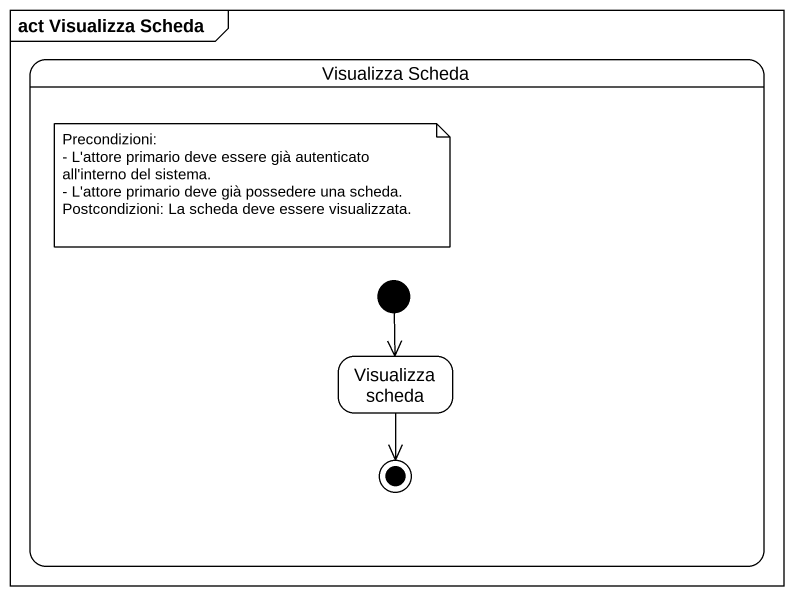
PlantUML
@startuml
mainframe act Visualizza Scheda
hide empty description
state "Visualizza Scheda" as Visualizza_Scheda {
  state "Visualizza scheda" as Visualizza_scheda
  [*] --> Visualizza_scheda
  Visualizza_scheda --> [*]
}
note as N1
  Precondizioni:
  - L'attore primario deve essere già autenticato all'interno del sistema.
  - L'attore primario deve già possedere una scheda.
  Postcondizioni: La scheda deve essere visualizzata.
end note
@enduml
